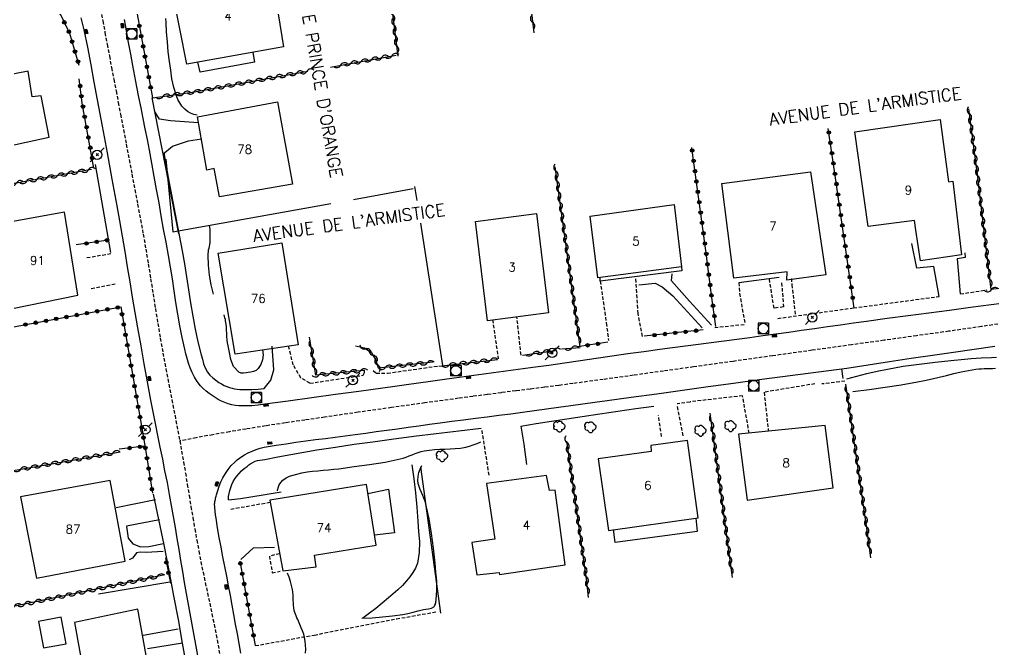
# Model space of a CAD drawing. Header units: millimetres. Extents: x 150997 to 152001, y 151999 to 153001.
# Drawn here: x 151433.1 to 151573.2, y 152227.6 to 152318.2 of the extents above; entities that cross this region are included whole.
import ezdxf
from ezdxf.enums import TextEntityAlignment as Align

# ---------------------------------------------------------------- set-up
doc = ezdxf.new("R2010")
doc.units = ezdxf.units.MM
doc.linetypes.add('DASHED', pattern=[0.75, 0.5, -0.25])
doc.layers.get('0').update_dxf_attribs({"linetype": 'CONTINUOUS'})
for name, color, linetype in [('W0001', 6, 'DASHED'), ('W0008', 7, 'CONTINUOUS'), ('W0014', 7, 'CONTINUOUS'), ('W0017', 7, 'CONTINUOUS'), ('W0101', 7, 'CONTINUOUS'), ('W0104', 1, 'CONTINUOUS'), ('W0112', 1, 'DASHED'), ('W0211', 2, 'CONTINUOUS'), ('W0214', 2, 'CONTINUOUS'), ('W0300', 7, 'CONTINUOUS'), ('W0310', 3, 'CONTINUOUS'), ('W0323', 7, 'CONTINUOUS'), ('W0333', 7, 'CONTINUOUS'), ('W0401', 7, 'CONTINUOUS'), ('W0420', 7, 'CONTINUOUS'), ('W0473', 7, 'CONTINUOUS'), ('W0989', 7, 'CONTINUOUS'), ('W0991', 7, 'CONTINUOUS')]:
    doc.layers.add(name, color=color, linetype=linetype)
doc.styles.get("Standard").update_dxf_attribs({"font": 'romans.shx', "width": 0.85})

# ---------------------------------------------------------------- blocks, each defined once
blk = doc.blocks.new('T473')
for p, q in [((-0.166667, 0.166667), (0.166667, -0.166667)), ((-0.166667, -0.166667), (0.166667, 0.166667)), ((0.500001, 0.500001), (1.000002, 1.000002)), ((-1.000002, -1.000002), (-0.500001, -0.500001))]:
    blk.add_line(p, q)
blk.add_ellipse((0, 0), major_axis=(0.471405, 0.471405), ratio=1, start_param=5.4977871438, end_param=11.780972451)
blk = doc.blocks.new('T420')
for p, q in [((0.75, 0.75), (-0.75, 0.75)), ((-0.75, 0.75), (-0.75, -0.75)), ((0.75, 0.75), (0.75, -0.75)), ((0.75, -0.75), (-0.75, -0.75))]:
    blk.add_line(p, q)
blk.add_ellipse((0, 0), major_axis=(-0.53, 0.53), ratio=1, start_param=3.926991, end_param=10.210176)
blk = doc.blocks.new('T401')
for p, q in [((-0.3, 0.3), (0, 0.3)), ((-0.3, -0.25), (-0.3, 0.3)), ((-0.3, 0.15), (0, 0.15)), ((-0.3, 0), (0, 0)), ((0, 0.3), (0, -0.25)), ((-0.3, -0.15), (0, -0.15)), ((-0.3, -0.25), (-0.3, -0.3)), ((-0.3, -0.3), (0, -0.3)), ((0, -0.3), (0, -0.25))]:
    blk.add_line(p, q)
blk = doc.blocks.new('T300')
for p, q in [((-0.8, 0.51), (-0.86, 0.34)), ((-0.86, 0.34), (-0.86, 0.17)), ((-0.86, 0.17), (-0.74, 0.06)), ((-0.69, 0.63), (-0.8, 0.51)), ((-0.8, -0.06), (-0.74, 0.06)), ((-0.74, 0.06), (-0.69, 0.11)), ((-0.57, 0.69), (-0.69, 0.63)), ((-0.46, 0.69), (-0.57, 0.69)), ((-0.29, 0.63), (-0.46, 0.69)), ((-0.29, 0.63), (-0.17, 0.74)), ((-0.23, 0.57), (-0.29, 0.63)), ((-0.17, 0.74), (-0.06, 0.8)), ((-0.06, 0.8), (0.06, 0.8)), ((0.06, 0.8), (0.23, 0.74)), ((0.23, 0.74), (0.34, 0.63)), ((0.34, 0.63), (0.4, 0.51)), ((0.46, 0.46), (0.34, 0.46)), ((0.4, 0.51), (0.4, 0.46)), ((0.57, 0.4), (0.46, 0.46)), ((0.57, 0.4), (0.69, 0.29)), ((0.69, 0.29), (0.74, 0.17)), ((0.74, 0.06), (0.69, -0.17)), ((0.74, 0.17), (0.74, 0.06)), ((-0.8, -0.17), (-0.8, -0.06)), ((-0.8, -0.23), (-0.8, -0.17)), ((-0.74, -0.34), (-0.8, -0.23)), ((-0.69, -0.4), (-0.74, -0.34)), ((-0.51, -0.46), (-0.69, -0.4)), ((-0.4, -0.46), (-0.51, -0.46)), ((-0.4, -0.46), (-0.34, -0.46)), ((-0.34, -0.46), (-0.34, -0.4)), ((-0.34, -0.51), (-0.34, -0.46)), ((-0.29, -0.63), (-0.34, -0.51)), ((-0.17, -0.74), (-0.29, -0.63)), ((-0.06, -0.8), (-0.17, -0.74)), ((0.06, -0.8), (-0.06, -0.8)), ((0.17, -0.74), (0.06, -0.8)), ((0.23, -0.69), (0.17, -0.74)), ((0.29, -0.46), (0.23, -0.46)), ((0.29, -0.63), (0.23, -0.69)), ((0.46, -0.4), (0.29, -0.46)), ((0.34, -0.51), (0.29, -0.63)), ((0.34, -0.51), (0.34, -0.46)), ((0.57, -0.34), (0.46, -0.4)), ((0.63, -0.29), (0.57, -0.34)), ((0.69, -0.17), (0.63, -0.29))]:
    blk.add_line(p, q)
blk = doc.blocks.new('t310o')
at = {"color": 0, "linetype": 'Continuous'}
for centre, start, end in [((-0.5, 0.38), 216.8699, 323.1304), ((0.5, -0.37), 36.8699, 143.1303)]:
    blk.add_arc(centre, 0.625, start, end, dxfattribs=at)
blk = doc.blocks.new('t323o')
at = {"color": 0, "linetype": 'Continuous'}
for radius in [0.25, 0.15]:
    blk.add_circle((0, 0), radius, dxfattribs=at)

msp = doc.modelspace()

# ---------------------------------------------------------------- linework, layer by layer
at = {"layer": 'W0001'}
for points in [[(151444.62, 152320.37), (151445.08, 152317.95), (151445.4, 152316.27), (151445.71, 152314.6), (151446.03, 152312.92), (151446.35, 152311.24), (151446.67, 152309.57), (151446.99, 152307.89), (151447.31, 152306.22), (151447.62, 152304.54), (151448.45, 152300.23), (151449.27, 152295.92), (151450.09, 152291.61), (151450.89, 152287.3), (151451.27, 152285.17), (151451.63, 152283.03), (151451.97, 152280.9), (151452.31, 152278.76), (151452.65, 152276.62), (151453, 152274.49), (151453.36, 152272.36), (151453.74, 152270.23), (151454.16, 152267.98), (151454.59, 152265.74), (151455.03, 152263.5), (151455.47, 152261.25), (151456.16, 152257.6)], [(151574.55, 152274.5), (151571.43, 152274.04), (151566.76, 152273.36), (151562.1, 152272.71), (151557.43, 152272.06), (151552.76, 152271.41), (151547.08, 152270.62), (151541.4, 152269.83), (151535.72, 152269.03), (151530.05, 152268.24), (151525.71, 152267.64), (151521.38, 152267.03), (151517.04, 152266.43), (151512.7, 152265.85), (151510.65, 152265.57), (151508.59, 152265.31), (151506.53, 152265.05), (151504.47, 152264.79), (151502.41, 152264.53), (151500.35, 152264.26), (151498.3, 152264), (151496.24, 152263.72), (151491.42, 152263.07), (151486.6, 152262.39), (151481.79, 152261.71), (151476.98, 152261.01), (151474.15, 152260.6), (151471.32, 152260.19), (151468.5, 152259.76), (151465.68, 152259.31), (151463.3, 152258.91), (151460.91, 152258.49), (151458.53, 152258.06), (151456.16, 152257.6)], [(151456.16, 152257.6), (151456.7, 152254.56), (151456.97, 152252.96), (151457.24, 152251.36), (151457.5, 152249.75), (151457.77, 152248.15), (151458.04, 152246.55), (151458.31, 152244.95), (151458.6, 152243.35), (151458.9, 152241.75), (151459.19, 152240.24), (151459.5, 152238.74), (151459.82, 152237.24), (151460.14, 152235.74), (151460.47, 152234.25), (151460.78, 152232.75), (151461.09, 152231.24), (151461.39, 152229.74), (151461.66, 152228.27), (151461.93, 152226.8)]]:
    msp.add_lwpolyline(points, dxfattribs=at)
at = {"layer": 'W0008'}
msp.add_lwpolyline([(151552.07, 152268.05), (151555.15, 152268.54), (151558.23, 152269.01), (151561.32, 152269.48), (151564.4, 152269.94), (151567.4, 152270.37), (151570.39, 152270.79), (151573.38, 152271.21)], dxfattribs=at)
at = {"layer": 'W0014'}
for points in [[(151441.94, 152318.41), (151442.09, 152317.83), (151442.22, 152317.24), (151442.35, 152316.66), (151442.88, 152314.16), (151443.36, 152311.65), (151443.81, 152309.13), (151444.27, 152306.61), (151444.99, 152302.81), (151445.7, 152299), (151446.41, 152295.2), (151447.11, 152291.39), (151447.5, 152289.21), (151447.88, 152287.02), (151448.24, 152284.82), (151448.6, 152282.63), (151448.96, 152280.44), (151449.33, 152278.25), (151449.7, 152276.06), (151450.09, 152273.87), (151450.55, 152271.27), (151451.01, 152268.67), (151451.48, 152266.07), (151451.96, 152263.47), (151452.28, 152261.78), (151452.62, 152260.08), (151452.96, 152258.39), (151453.3, 152256.69), (151453.65, 152255), (151453.98, 152253.3), (151454.32, 152251.61), (151454.64, 152249.91), (151454.92, 152248.33), (151455.2, 152246.75), (151455.47, 152245.16), (151455.74, 152243.58), (151456, 152241.99), (151456.27, 152240.41), (151456.54, 152238.82), (151456.81, 152237.24), (151457.8, 152231.74), (151458.8, 152226.25)], [(151468.37, 152262.86), (151467.45, 152262.72), (151466.53, 152262.64), (151465.6, 152262.62), (151464.67, 152262.66), (151464.15, 152262.71), (151463.64, 152262.8), (151463.13, 152262.93), (151462.63, 152263.1), (151462.16, 152263.3), (151461.7, 152263.55), (151461.26, 152263.83), (151460.83, 152264.11), (151460.38, 152264.43), (151459.94, 152264.76), (151459.51, 152265.12), (151459.12, 152265.52), (151458.68, 152266.12), (151458.29, 152266.75), (151457.95, 152267.41), (151457.65, 152268.08), (151457.4, 152268.75), (151457.2, 152269.42), (151457.03, 152270.11), (151456.87, 152270.79), (151456.5, 152272.46), (151456.17, 152274.14), (151455.88, 152275.82), (151455.61, 152277.51), (151455.35, 152279.19), (151455.09, 152280.88), (151454.82, 152282.57), (151454.52, 152284.25), (151454.18, 152286.14), (151453.84, 152288.03), (151453.5, 152289.93), (151453.17, 152291.82), (151452.83, 152293.72), (151452.49, 152295.61), (151452.14, 152297.5), (151451.79, 152299.39), (151451.5, 152300.91), (151451.2, 152302.43), (151450.9, 152303.95), (151450.6, 152305.47), (151450.29, 152306.99), (151449.99, 152308.5), (151449.7, 152310.02), (151449.41, 152311.54), (151449.1, 152313.2), (151448.78, 152314.86), (151448.49, 152316.52), (151448.23, 152318.18)], [(151452.13, 152306.88), (151455.98, 152287.38)], [(151453.87, 152299), (151454.51, 152295.47), (151455.17, 152291.95), (151455.83, 152288.42), (151456.49, 152284.9), (151456.83, 152283.03), (151457.13, 152281.16), (151457.42, 152279.29), (151457.71, 152277.42), (151458.02, 152275.54), (151458.37, 152273.67), (151458.77, 152271.82), (151459.24, 152269.98), (151459.41, 152269.34), (151459.59, 152268.7), (151459.82, 152268.08), (151460.14, 152267.49), (151460.49, 152267.05), (151460.89, 152266.67), (151461.32, 152266.32), (151461.77, 152266.01), (151462.14, 152265.78), (151462.52, 152265.58), (151462.92, 152265.4), (151463.33, 152265.26), (151463.68, 152265.16), (151464.04, 152265.09), (151464.4, 152265.04), (151464.77, 152265.01), (151465.65, 152264.97), (151466.53, 152264.97), (151467.41, 152265.03), (151468.29, 152265.13)], [(151446.23, 152284.69), (151444.03, 152297.31)], [(151575.8, 152277.55), (151572.82, 152277.15), (151569.84, 152276.75), (151566.85, 152276.36), (151563.86, 152275.97), (151560.88, 152275.57), (151557.9, 152275.18), (151554.91, 152274.77), (151553.05, 152274.51), (151551.18, 152274.25), (151549.31, 152273.99), (151547.45, 152273.72), (151545.58, 152273.46), (151543.72, 152273.2), (151541.85, 152272.94), (151539.98, 152272.68), (151538.13, 152272.43), (151536.28, 152272.19), (151534.43, 152271.95), (151532.58, 152271.71), (151530.73, 152271.47), (151528.88, 152271.23), (151527.03, 152270.99), (151525.18, 152270.74), (151522.89, 152270.42), (151520.61, 152270.1), (151518.33, 152269.78), (151516.05, 152269.45), (151513.77, 152269.12), (151511.49, 152268.79), (151509.21, 152268.46), (151506.93, 152268.14), (151505.52, 152267.95), (151504.11, 152267.76), (151502.69, 152267.57), (151501.28, 152267.39), (151499.87, 152267.2), (151498.45, 152267.01), (151497.04, 152266.83), (151495.63, 152266.63), (151493.91, 152266.4), (151492.2, 152266.16), (151490.49, 152265.92), (151488.77, 152265.68), (151487.06, 152265.43), (151485.35, 152265.19), (151483.63, 152264.95), (151481.92, 152264.71), (151478.53, 152264.25), (151475.15, 152263.78), (151471.76, 152263.32), (151468.37, 152262.86)], [(151464.93, 152227.12), (151464.68, 152228.5), (151464.44, 152229.88), (151464.19, 152231.26), (151463.94, 152232.64), (151463.69, 152234.02), (151463.44, 152235.4), (151463.18, 152236.79), (151462.91, 152238.17), (151462.63, 152239.55), (151462.36, 152240.94), (151462.09, 152242.32), (151461.83, 152243.71), (151461.59, 152245.1), (151461.38, 152246.49), (151461.3, 152247), (151461.23, 152247.51), (151461.18, 152248.03), (151461.17, 152248.55), (151461.19, 152248.72), (151461.21, 152248.88), (151461.23, 152249.04), (151461.27, 152249.2), (151461.31, 152249.36), (151461.35, 152249.52), (151461.39, 152249.67), (151461.43, 152249.83), (151461.62, 152250.46), (151461.82, 152251.09), (151462.06, 152251.7), (151462.35, 152252.3), (151462.72, 152252.91), (151463.13, 152253.49), (151463.57, 152254.05), (151464.06, 152254.57), (151464.39, 152254.87), (151464.73, 152255.14), (151465.09, 152255.38), (151465.47, 152255.61), (151466.01, 152255.89), (151466.56, 152256.14), (151467.13, 152256.36), (151467.71, 152256.55), (151468.28, 152256.69), (151468.86, 152256.8), (151469.44, 152256.89), (151470.03, 152256.98), (151471.44, 152257.2), (151472.85, 152257.41), (151474.27, 152257.6), (151475.69, 152257.79), (151477.1, 152257.97), (151478.52, 152258.15), (151479.94, 152258.34), (151481.36, 152258.52), (151482.89, 152258.73), (151484.42, 152258.94), (151485.94, 152259.15), (151487.47, 152259.36), (151489, 152259.57), (151490.53, 152259.78), (151492.06, 152259.99), (151493.59, 152260.19), (151495.29, 152260.42), (151496.98, 152260.64), (151498.68, 152260.86), (151500.37, 152261.07), (151502.06, 152261.29), (151503.76, 152261.51), (151505.45, 152261.73), (151507.15, 152261.96), (151508.89, 152262.19), (151510.63, 152262.43), (151512.38, 152262.67), (151514.12, 152262.91), (151515.86, 152263.15), (151517.61, 152263.4), (151519.35, 152263.64), (151521.09, 152263.88), (151524.77, 152264.39), (151528.44, 152264.89), (151532.12, 152265.4), (151535.79, 152265.9), (151539.86, 152266.45), (151543.93, 152266.99), (151548, 152267.52), (151552.07, 152268.05)], [(151551.55, 152266.57), (151551.37, 152267.96)], [(151505.22, 152259.73), (151507.41, 152260.09), (151509.61, 152260.44), (151511.8, 152260.78), (151514, 152261.11), (151516.58, 152261.5), (151519.17, 152261.88), (151521.75, 152262.24), (151524.34, 152262.61)], [(151463.14, 152249.15), (151463.18, 152249.6), (151463.25, 152250.05), (151463.35, 152250.48), (151463.48, 152250.91), (151463.65, 152251.34), (151463.85, 152251.75), (151464.09, 152252.14), (151464.35, 152252.52), (151464.68, 152252.91), (151465.05, 152253.28), (151465.44, 152253.62), (151465.84, 152253.94), (151466.11, 152254.15), (151466.39, 152254.34), (151466.68, 152254.52), (151466.99, 152254.67), (151467.33, 152254.78), (151467.68, 152254.84), (151468.03, 152254.89), (151468.37, 152254.95), (151470.24, 152255.31), (151472.11, 152255.65), (151473.99, 152255.99), (151475.86, 152256.3), (151478.54, 152256.72), (151481.23, 152257.11), (151483.92, 152257.49), (151486.6, 152257.85), (151489.82, 152258.27), (151493.04, 152258.68), (151496.27, 152259.06), (151499.49, 152259.43)], [(151457.16, 152225.1), (151456.56, 152228.52), (151455.95, 152231.93), (151455.31, 152235.33), (151454.61, 152238.99), (151453.89, 152242.65), (151453.15, 152246.31), (151452.4, 152249.96)]]:
    msp.add_lwpolyline(points, dxfattribs=at)
at = {"layer": 'W0017'}
for points in [[(151458.87, 152303.32), (151454.82, 152303.58), (151453.22, 152303.85), (151452.61, 152304.85)], [(151453.72, 152298.82), (151455.09, 152299.97), (151457.42, 152300.7), (151459.27, 152300.99)], [(151565.36, 152278.35), (151564.6, 152282.68), (151562.14, 152282.43), (151561.43, 152285.97)], [(151569.07, 152284.64), (151569.1, 152283.97), (151567.93, 152283.75), (151568.4, 152278.72)], [(151532.61, 152274.25), (151529.46, 152277.7), (151526.85, 152280.61), (151526.95, 152281.63)], [(151522.16, 152280.04), (151524.52, 152280.26), (151525.54, 152279.74), (151527.07, 152278.47), (151531.28, 152273.87)], [(151468.29, 152265.13), (151469.25, 152266.33), (151469.66, 152267.8), (151469.44, 152271.21)], [(151505.22, 152259.73), (151505.64, 152257.11), (151506, 152254.2)], [(151463.14, 152249.15), (151464.91, 152249.32), (151468.16, 152249.83), (151470.75, 152250.3)], [(151452.65, 152249.12), (151447, 152247.99)], [(151453.22, 152246.25), (151448.5, 152245.34)], [(151448.5, 152245.31), (151448.74, 152243.63), (151449.43, 152242.83), (151450.5, 152242.37), (151451.71, 152242.43), (151453.84, 152242.88)], [(151453.79, 152241.69), (151451.32, 152241.57), (151450.48, 152241.61), (151449.95, 152241.53), (151449.7, 152241.2), (151449.37, 152240.75), (151448.9, 152240.49)], [(151464.93, 152240.57), (151466.76, 152242.22), (151469.76, 152242.34)], [(151454.71, 152237.32), (151444.49, 152235.57)], [(151455.94, 152230.53), (151450.87, 152229.66)], [(151456.55, 152228.52), (151451.53, 152227.74)]]:
    msp.add_lwpolyline(points, dxfattribs=at)
at = {"layer": 'W0101'}
for points in [[(151469.25, 152325.53), (151471.07, 152314.22), (151457.15, 152311.72), (151455.16, 152321.96), (151463.43, 152323.46), (151463.32, 152324.55)], [(151437.36, 152301.23), (151436.22, 152307.2), (151434.91, 152307.06), (151434.36, 152310.72), (151419.52, 152307.87), (151420.29, 152303.66), (151428.08, 152304.92), (151429.19, 152299.46)], [(151568.55, 152284.33), (151562.65, 152283.48), (151561.98, 152287.89), (151561.8, 152289.28), (151555.17, 152288.41), (151553.22, 152302.03), (151565.51, 152303.79), (151566.7, 152294.81), (151567.31, 152294.92)], [(151549.05, 152281.45), (151543.47, 152280.71), (151543.48, 152281.89), (151535.85, 152280.98), (151534.12, 152294.61), (151546.87, 152296.25)], [(151528.32, 152282.6), (151516.28, 152281.03), (151515.19, 152289.9), (151527.24, 152291.58)], [(151441.52, 152278.54), (151439.56, 152290.46), (151429.75, 152288.7), (151431.87, 152276.6)], [(151509.17, 152275.99), (151500.4, 152274.87), (151498.7, 152289.11), (151507.46, 152290.3)], [(151464.11, 152270.08), (151461.69, 152284.59), (151470.82, 152286.07), (151473.16, 152271.42)], [(151548.97, 152259.81), (151536.49, 152258.55), (151537.77, 152249.09), (151550.11, 152250.88)], [(151530.68, 152246.56), (151529.15, 152257.68), (151523.91, 152256.92), (151523.95, 152256.06), (151516.34, 152255.03), (151517.79, 152244.74)], [(151508.88, 152252.65), (151500.27, 152251.48), (151501.48, 152243.5), (151501.43, 152243.5), (151498.14, 152242.98), (151498.89, 152238.34), (151502.08, 152238.71), (151502.12, 152238.42), (151511.6, 152239.8), (151510.12, 152250.54), (151509.32, 152250.47)], [(151448.29, 152240.31), (151446.17, 152251.93), (151433.27, 152249.55), (151435.53, 152237.88)], [(151483, 152251.33), (151469.1, 152249.09), (151470.98, 152238.93), (151475.79, 152239.5), (151475.52, 152241.18), (151484.38, 152242.61)], [(151452.53, 152220.09), (151450.14, 152233.42), (151441.01, 152231.49), (151443.39, 152218.51)]]:
    msp.add_lwpolyline(points, close=True, dxfattribs=at)
msp.add_lwpolyline([(151460.06, 152296.51), (151458.71, 152304.19), (151470.2, 152306.34), (151472.35, 152294.5), (151461.89, 152292.67), (151461.1, 152296.77)], dxfattribs=at)
at = {"layer": 'W0104'}
for points in [[(151466.64, 152313.42), (151466.92, 152312.04), (151459.08, 152310.59), (151458.74, 152312.01)], [(151461.1, 152296.77), (151460.06, 152296.51)], [(151542.36, 152281.1), (151536.56, 152280.34)], [(151483.2, 152250.06), (151486.18, 152250.68), (151487.02, 152244.38), (151484.15, 152244.08)], [(151530.35, 152246.52), (151530.55, 152244.59), (151518.76, 152242.98), (151518.52, 152244.85)]]:
    msp.add_lwpolyline(points, dxfattribs=at)
msp.add_lwpolyline([(151439.12, 152232.25), (151435.86, 152231.66), (151436.55, 152227.85), (151439.8, 152228.44)], close=True, dxfattribs=at)
at = {"layer": 'W0112'}
for points in [[(151442.8, 152283.94), (151446.35, 152284.54)], [(151516.62, 152280.58), (151517.49, 152274.55), (151517.81, 152272.03)], [(151522.7, 152272.62), (151522.06, 152275.89), (151521.73, 152281.12)], [(151542.7, 152280.31), (151542.97, 152276.86), (151541.61, 152276.68), (151540.94, 152280.91)], [(151544.1, 152280.95), (151544.17, 152280.04), (151544.68, 152275.65)], [(151446.87, 152280.11), (151443.22, 152279.42)], [(151536.56, 152280.34), (151536.64, 152278.78), (151537.45, 152274.36)], [(151568.4, 152278.72), (151572.27, 152279.31)], [(151542.14, 152275.2), (151553.04, 152276.72), (151565.36, 152278.35)], [(151501.13, 152275.02), (151501.95, 152269.41)], [(151505.23, 152269.94), (151504.64, 152275.41)], [(151533.09, 152273.9), (151537.45, 152274.36)], [(151474.87, 152265.89), (151473.55, 152266.65), (151472.48, 152268.54), (151471.79, 152271.22)], [(151474.87, 152265.89), (151482.51, 152267.03), (151482.71, 152267.41), (151482.72, 152267.76)], [(151483.98, 152267.74), (151484.41, 152267.33), (151486.02, 152267.33), (151493.26, 152268.37)], [(151547.49, 152265.81), (151540.18, 152264.59)], [(151551.8, 152266.18), (151548.48, 152265.78)], [(151537.08, 152264.09), (151529.54, 152263.21), (151529.54, 152263.18), (151527.67, 152262.93)], [(151538.04, 152258.71), (151537.08, 152264.09)], [(151540.18, 152264.59), (151540.79, 152258.98)], [(151528.53, 152258.35), (151527.7, 152262.8)], [(151525.43, 152258.24), (151524.99, 152261.26)], [(151500.64, 152252.68), (151499.63, 152259.09)], [(151469.16, 152248.75), (151463.39, 152247.73)], [(151470.52, 152241.37), (151469.04, 152241.05), (151469.45, 152238.65), (151470.6, 152238.87)], [(151467.02, 152228.18), (151475.52, 152229.71), (151487.33, 152232.03), (151493.14, 152233.06)]]:
    msp.add_lwpolyline(points, dxfattribs=at)
at = {"layer": 'W0211'}
for points in [[(151458.66, 152304.39), (151458.17, 152304.51), (151457.7, 152304.69), (151457.27, 152304.94), (151456.87, 152305.25), (151456.47, 152305.68), (151456.15, 152306.16), (151455.9, 152306.68), (151455.67, 152307.21), (151455.29, 152308.41), (151455.03, 152309.65), (151454.85, 152310.9), (151454.68, 152312.14), (151454.51, 152313.53), (151454.37, 152314.93), (151454.27, 152316.33), (151454.2, 152317.73), (151454.16, 152318.32)], [(151461.02, 152278.67), (151460.65, 152280.04), (151460.41, 152281.44), (151460.28, 152282.84), (151460.23, 152284.25), (151460.24, 152284.52), (151460.27, 152284.78), (151460.31, 152285.04), (151460.37, 152285.3), (151460.42, 152285.56), (151460.47, 152285.81), (151460.51, 152286.07), (151460.53, 152286.34), (151460.55, 152286.9), (151460.54, 152287.45), (151460.51, 152288.01), (151460.45, 152288.57)], [(151468.03, 152270.68), (151468.14, 152269.98), (151468.07, 152269.26), (151467.83, 152268.59), (151467.43, 152267.99), (151467.12, 152267.73), (151466.75, 152267.58), (151466.37, 152267.5), (151466.01, 152267.44), (151465.69, 152267.37), (151465.34, 152267.32), (151464.98, 152267.34), (151464.64, 152267.48), (151463.89, 152268.28), (151463.48, 152269.3), (151463.29, 152270.32), (151463.11, 152271.25), (151463.02, 152271.7), (151462.96, 152272.15), (151462.93, 152272.6), (151462.9, 152273.05), (151462.89, 152273.5), (151462.86, 152273.95), (151462.82, 152274.39), (151462.75, 152274.84), (151462.71, 152275.06), (151462.65, 152275.28), (151462.59, 152275.5), (151462.52, 152275.72)], [(151552.95, 152264.7), (151555.27, 152264.98), (151557.59, 152265.31), (151559.91, 152265.67), (151562.22, 152266.07), (151563.27, 152266.27), (151564.33, 152266.51), (151565.38, 152266.76), (151566.42, 152267.02), (151567.47, 152267.28), (151568.53, 152267.51), (151569.59, 152267.72), (151570.65, 152267.89), (151571.05, 152267.94), (151571.45, 152267.97), (151571.85, 152267.99), (151572.25, 152268), (151572.65, 152268.02), (151573.05, 152268.03), (151573.45, 152268.06)], [(151470.19, 152250.44), (151470.29, 152250.87), (151470.47, 152251.27), (151470.71, 152251.64), (151471, 152251.96), (151471.45, 152252.29), (151471.95, 152252.52), (151472.46, 152252.69), (151472.98, 152252.83), (151473.72, 152253.02), (151474.48, 152253.15), (151475.24, 152253.25), (151476.01, 152253.32), (151476.77, 152253.38), (151477.53, 152253.45), (151478.29, 152253.52), (151479.04, 152253.61), (151481.25, 152253.91), (151483.46, 152254.2), (151485.67, 152254.55), (151487.85, 152255.01), (151488.29, 152255.13), (151488.73, 152255.27), (151489.16, 152255.44), (151489.58, 152255.6), (151490.01, 152255.77), (151490.44, 152255.92), (151490.87, 152256.06), (151491.32, 152256.17), (151492.06, 152256.29), (151492.8, 152256.37), (151493.55, 152256.41), (151494.29, 152256.43), (151495.04, 152256.45), (151495.78, 152256.49), (151496.53, 152256.57), (151497.27, 152256.7), (151497.83, 152256.84), (151498.37, 152257.02), (151498.91, 152257.23), (151499.43, 152257.48)], [(151482.35, 152232.13), (151483.82, 152232.19), (151485.29, 152232.31), (151486.76, 152232.47), (151488.21, 152232.68), (151488.97, 152232.82), (151489.71, 152232.99), (151490.45, 152233.18), (151491.19, 152233.36), (151491.55, 152233.42), (151491.94, 152233.45), (151492.34, 152233.55), (151492.68, 152233.76), (151492.78, 152233.87), (151492.85, 152233.99), (151492.91, 152234.12), (151492.95, 152234.26), (151492.98, 152234.39), (151493, 152234.53), (151493.02, 152234.66), (151493.03, 152234.8), (151493.14, 152236.11), (151493.1, 152237.43), (151492.99, 152238.74), (151492.86, 152240.03), (151492.64, 152242.17), (151492.37, 152244.3), (151492.02, 152246.42), (151491.56, 152248.52), (151491.44, 152248.95), (151491.27, 152249.37), (151491.09, 152249.78), (151490.9, 152250.18), (151490.72, 152250.6), (151490.56, 152251.03), (151490.45, 152251.47), (151490.4, 152251.93), (151490.43, 152252.49), (151490.53, 152253.04), (151490.71, 152253.56), (151490.97, 152254.06)], [(151474.22, 152227.09), (151474.26, 152227.66), (151474.25, 152228.24), (151474.2, 152228.81), (151474.11, 152229.37), (151473.98, 152229.85), (151473.81, 152230.3), (151473.61, 152230.75), (151473.43, 152231.2), (151473.33, 152231.45), (151473.22, 152231.7), (151473.11, 152231.95), (151473, 152232.2), (151472.89, 152232.45), (151472.79, 152232.7), (151472.7, 152232.96), (151472.63, 152233.23), (151472.56, 152233.6), (151472.51, 152233.98), (151472.49, 152234.35), (151472.47, 152234.73), (151472.46, 152235.1), (151472.44, 152235.48), (151472.41, 152235.86), (151472.35, 152236.23), (151472.22, 152236.83), (151472.07, 152237.42), (151471.88, 152238.01), (151471.67, 152238.59)]]:
    msp.add_lwpolyline(points, dxfattribs=at)
at = {"layer": 'W0214'}
for points in [[(151552.06, 152266.5), (151553.51, 152266.92), (151554.98, 152267.3), (151556.45, 152267.64), (151557.93, 152267.93), (151560.2, 152268.32), (151562.48, 152268.64), (151564.76, 152268.92), (151567.05, 152269.16), (151568.5, 152269.3), (151569.95, 152269.42), (151571.41, 152269.52), (151572.86, 152269.61), (151573.6, 152269.64)], [(151489.52, 152254.15), (151489.82, 152252.14), (151490.07, 152250.12), (151490.26, 152248.1), (151490.39, 152246.07), (151490.5, 152244.59), (151490.61, 152243.08), (151490.6, 152241.55), (151490.33, 152240.04), (151490.06, 152239.33), (151489.67, 152238.67), (151489.23, 152238.06), (151488.77, 152237.48), (151488.17, 152236.81), (151487.52, 152236.2), (151486.85, 152235.61), (151486.17, 152235.03), (151485.27, 152234.28), (151484.35, 152233.54), (151483.42, 152232.83), (151482.47, 152232.14)]]:
    msp.add_lwpolyline(points, dxfattribs=at)
at = {"layer": 'W0300'}
for points in [[(151454.14, 152298.11), (151455.15, 152287.64), (151477.87, 152291.72)], [(151481.13, 152292.31), (151489.71, 152293.85)], [(151489.92, 152294.16), (151490.24, 152292.14)], [(151490.75, 152288.87), (151493.96, 152268.43)], [(151493.71, 152232.86), (151490.82, 152253.86)]]:
    msp.add_lwpolyline(points, dxfattribs=at)
at = {"layer": 'W0310'}
for points in [[(151503.78, 152339.79), (151504.98, 152330.68), (151506.62, 152319.95), (151507.06, 152316.26)], [(151485.96, 152325.16), (151487.51, 152312.89)], [(151477.81, 152311.32), (151487.25, 152313.04)], [(151452.26, 152306.9), (151458.29, 152307.75), (151474.56, 152310.72)], [(151577.32, 152279.92), (151572.83, 152279.34), (151571.06, 152294.23), (151571.05, 152294.42), (151569.63, 152305.34)], [(151443.44, 152296.62), (151414.96, 152291.45)], [(151513.73, 152271.11), (151510.16, 152297)], [(151482.56, 152267.72), (151475.7, 152267.06), (151474.83, 152272.5)], [(151492.54, 152268.9), (151484.73, 152268.07), (151484.37, 152269.32), (151483.82, 152270.15), (151482.73, 152270.93), (151481.43, 152271.22)], [(151505.45, 152269.91), (151510.12, 152270.61)], [(151511.03, 152270.82), (151513.73, 152271.03)], [(151493.4, 152268.32), (151501.83, 152269.32)], [(151555.51, 152240.79), (151555.02, 152244.74), (151551.94, 152265.77)], [(151535.63, 152237.99), (151532.45, 152261.57)], [(151514.94, 152235.08), (151514.7, 152237.43), (151511.81, 152257.57)], [(151425.88, 152252.24), (151447.57, 152256.03)], [(151453.99, 152238.35), (151429.43, 152233.24)]]:
    msp.add_lwpolyline(points, dxfattribs=at)
at = {"layer": 'W0323'}
for points in [[(151458.78, 152333.21), (151455.06, 152331.64), (151452.59, 152329.29), (151450.68, 152326.38), (151449.95, 152323.65), (151449.84, 152319.96), (151452.25, 152306.92)], [(151441.68, 152311.55), (151440.33, 152316.14), (151439.03, 152318.85), (151437.53, 152320.85), (151435.39, 152322.2), (151433.23, 152323.14), (151429.83, 152323.29)], [(151443.82, 152296.78), (151442.14, 152306.14), (151441.7, 152309.65)], [(151553.15, 152276.69), (151550.36, 152296.08), (151549.41, 152302.5)], [(151533.25, 152274.06), (151532.61, 152278.55), (151531.8, 152284.96), (151529.98, 152298.29), (151529.79, 152299.75)], [(151445.92, 152286.46), (151441.24, 152285.76)], [(151422.17, 152272.12), (151447.66, 152276.86), (151451.14, 152256.96), (151452.25, 152250.08)], [(151531.42, 152273.55), (151522.93, 152272.64)], [(151517.7, 152271.77), (151513.33, 152271.11)], [(151451.14, 152256.85), (151447.45, 152256.4)], [(151454.09, 152240.8), (151454.83, 152237.18)], [(151464.81, 152240.34), (151467.02, 152228.18)]]:
    msp.add_lwpolyline(points, dxfattribs=at)
at = {"layer": 'W0333'}
msp.add_lwpolyline([(151528.32, 152282.6), (151528.35, 152282.04), (151516.62, 152280.58), (151516.6, 152281.07)], dxfattribs=at)

# ---------------------------------------------------------------- block references
at = {"layer": 'W0300'}
for p in [(151510.77, 152259.64), (151515.24, 152259.56), (151531.06, 152259.05), (151535.38, 152259.72), (151493.9, 152255.4)]:
    msp.add_blockref('T300', p, dxfattribs=at)
at = {"layer": 'W0310'}
for p, rotation in [((151486.76, 152318.84), 277.1832296924948), ((151486.94, 152317.35), 277.1832296924948), ((151506.88, 152317.75), 276.796734955466), ((151487.13, 152315.87), 277.1832296924948), ((151487.32, 152314.38), 277.1832296924948), ((151483.72, 152312.4), 10.35934073797586), ((151485.19, 152312.67), 10.35934073797586), ((151486.67, 152312.94), 10.35934073797586), ((151479.29, 152311.59), 10.35934073797586), ((151480.76, 152311.86), 10.35934073797586), ((151482.24, 152312.13), 10.35934073797586), ((151468.53, 152309.62), 10.35934073806127), ((151470, 152309.89), 10.35934073806127), ((151471.48, 152310.16), 10.35934073806127), ((151472.95, 152310.43), 10.35934073806127), ((151474.43, 152310.7), 10.35934073806127), ((151459.67, 152308), 10.35934073806127), ((151461.15, 152308.27), 10.35934073806127), ((151462.62, 152308.54), 10.35934073806127), ((151464.1, 152308.81), 10.35934073806127), ((151465.57, 152309.08), 10.35934073806127), ((151467.05, 152309.35), 10.35934073806127), ((151453.74, 152307.11), 8.031770253505577), ((151455.23, 152307.32), 8.031770253505577), ((151456.71, 152307.53), 8.031770253505577), ((151458.2, 152307.74), 8.031770253505577), ((151569.72, 152304.62), 97.43381285202304), ((151569.91, 152303.13), 97.43381285202304), ((151570.11, 152301.65), 97.43381285202304), ((151570.3, 152300.16), 97.43381285202304), ((151570.5, 152298.67), 97.43381285202304), ((151510.25, 152296.37), 97.84684818484298), ((151570.69, 152297.18), 97.43381285202304), ((151437.1, 152295.47), 190.3036070706784), ((151438.58, 152295.74), 190.3036070706784), ((151440.05, 152296.01), 190.3036070706784), ((151441.53, 152296.28), 190.3036070706784), ((151443, 152296.54), 190.3036070706784), ((151510.45, 152294.89), 97.84684818484298), ((151570.89, 152295.7), 97.43381285202304), ((151432.67, 152294.67), 190.3036070706784), ((151434.15, 152294.93), 190.3036070706784), ((151435.62, 152295.2), 190.3036070706784), ((151510.66, 152293.4), 97.84684818484298), ((151571.06, 152294.21), 96.78328287792769), ((151571.24, 152292.72), 96.78328287792769), ((151510.86, 152291.92), 97.84684818484298), ((151571.42, 152291.23), 96.78328287792769), ((151511.07, 152290.43), 97.84684818484298), ((151571.6, 152289.74), 96.78328287792769), ((151511.27, 152288.94), 97.84684818484298), ((151571.77, 152288.25), 96.78328287792769), ((151511.48, 152287.46), 97.84684818484298), ((151571.95, 152286.76), 96.78328287792769), ((151511.68, 152285.97), 97.84684818484298), ((151572.13, 152285.27), 96.78328287792769), ((151511.89, 152284.49), 97.84684818484298), ((151572.3, 152283.78), 96.78328287792769), ((151512.09, 152283), 97.84684818484298), ((151572.48, 152282.29), 96.78328287792769), ((151512.3, 152281.51), 97.84684818484298), ((151572.66, 152280.8), 96.78328287792769), ((151512.5, 152280.03), 97.84684818484298), ((151512.71, 152278.54), 97.84684818484298), ((151572.86, 152279.34), 187.4106767003768), ((151512.91, 152277.06), 97.84684818484298), ((151513.12, 152275.57), 97.84684818484298), ((151513.32, 152274.08), 97.84684818484298), ((151513.53, 152272.6), 97.84684818484298), ((151475.07, 152271.02), 99.06770353164103), ((151475.31, 152269.54), 99.06770353164103), ((151482.87, 152270.84), 144.3030847389268), ((151484, 152269.88), 123.4516014523622), ((151508.42, 152270.36), 8.555346036907748), ((151509.9, 152270.58), 8.555346036907748), ((151512.52, 152270.94), 4.479654410394277), ((151484.6, 152268.52), 105.9332582504884), ((151491.72, 152268.82), 186.0994512101659), ((151497.87, 152268.85), 6.735483093722086), ((151499.36, 152269.03), 6.735483093722086), ((151500.85, 152269.2), 6.735483093722086), ((151506.93, 152270.13), 8.555346036907748), ((151475.54, 152268.06), 99.06770353164103), ((151480.67, 152267.54), 185.5499805878428), ((151482.16, 152267.68), 185.5499805878428), ((151485.75, 152268.18), 186.0994512101659), ((151487.24, 152268.34), 186.0994512101659), ((151488.73, 152268.5), 186.0994512101659), ((151490.22, 152268.66), 186.0994512101659), ((151494.89, 152268.5), 6.735483093722086), ((151496.38, 152268.68), 6.735483093722086), ((151476.19, 152267.1), 185.5499805878428), ((151477.68, 152267.25), 185.5499805878428), ((151479.17, 152267.39), 185.5499805878428), ((151552.12, 152264.55), 98.32805858574878), ((151552.34, 152263.06), 98.32805858574878), ((151552.55, 152261.58), 98.32805858574878), ((151532.63, 152260.29), 97.66078509725718), ((151552.77, 152260.1), 98.32805858574878), ((151532.83, 152258.8), 97.66078509725718), ((151552.99, 152258.61), 98.32805858574878), ((151511.84, 152257.36), 98.16235743397036), ((151533.03, 152257.32), 97.66078509725718), ((151553.21, 152257.13), 98.32805858574878), ((151512.05, 152255.88), 98.16235743397036), ((151533.23, 152255.83), 97.66078509725718), ((151553.42, 152255.64), 98.32805858574878), ((151440.66, 152254.82), 9.914285694774264), ((151442.14, 152255.08), 9.914285694774264), ((151443.61, 152255.34), 9.914285694774264), ((151445.09, 152255.6), 9.914285694774264), ((151446.57, 152255.86), 9.914285694774264), ((151512.27, 152254.39), 98.16235743397036), ((151533.43, 152254.34), 97.66078509725718), ((151553.64, 152254.16), 98.32805858574878), ((151433.27, 152253.53), 9.914285694774264), ((151434.75, 152253.79), 9.914285694774264), ((151436.23, 152254.05), 9.914285694774264), ((151437.7, 152254.31), 9.914285694774264), ((151439.18, 152254.56), 9.914285694774264), ((151512.48, 152252.91), 98.16235743397036), ((151533.63, 152252.86), 97.66078509725718), ((151512.69, 152251.42), 98.16235743397036), ((151533.83, 152251.37), 97.66078509725718), ((151553.86, 152252.67), 98.32805858574878), ((151512.91, 152249.94), 98.16235743397036), ((151554.08, 152251.19), 98.32805858574878), ((151534.03, 152249.88), 97.66078509725718), ((151554.29, 152249.71), 98.32805858574878), ((151513.12, 152248.45), 98.16235743397036), ((151534.23, 152248.4), 97.66078509725718), ((151554.51, 152248.22), 98.32805858574878), ((151513.33, 152246.97), 98.16235743397036), ((151534.43, 152246.91), 97.66078509725718), ((151554.73, 152246.74), 98.32805858574878), ((151513.55, 152245.48), 98.16235743397036), ((151534.63, 152245.42), 97.66078509725718), ((151554.94, 152245.25), 98.32805858574878), ((151513.76, 152244), 98.16235743397036), ((151534.83, 152243.94), 97.66078509725718), ((151555.14, 152243.77), 97.10340318048077), ((151513.97, 152242.51), 98.16235743397036), ((151535.03, 152242.45), 97.66078509725718), ((151555.33, 152242.28), 97.10340318048077), ((151514.18, 152241.03), 98.16235743397036), ((151535.23, 152240.96), 97.66078509725718), ((151514.4, 152239.54), 98.16235743397036), ((151535.43, 152239.48), 97.66078509725718), ((151452.93, 152238.13), 191.7406199659947), ((151514.61, 152238.06), 98.16235743397036), ((151445.59, 152236.6), 191.7406199659947), ((151447.06, 152236.91), 191.7406199659947), ((151448.53, 152237.21), 191.7406199659947), ((151449.99, 152237.52), 191.7406199659947), ((151451.46, 152237.82), 191.7406199659947), ((151514.79, 152236.57), 95.80769485400064), ((151439.71, 152235.38), 191.7406199659947), ((151441.18, 152235.68), 191.7406199659947), ((151442.65, 152235.99), 191.7406199659947), ((151444.12, 152236.29), 191.7406199659947), ((151432.37, 152233.85), 191.7406199659947), ((151433.84, 152234.16), 191.7406199659947), ((151435.31, 152234.46), 191.7406199659947), ((151436.78, 152234.77), 191.7406199659947), ((151438.25, 152235.07), 191.7406199659947)]:
    msp.add_blockref('t310o', p, dxfattribs=dict(at, rotation=rotation))
at = {"layer": 'W0323'}
for p, rotation in [((151439.56, 152317.75), 115.7379482518062), ((151450.34, 152317.25), 280.4988734884352), ((151440.21, 152316.4), 115.7379482518062), ((151450.61, 152315.77), 280.4988734884352), ((151440.67, 152314.98), 106.4192847070598), ((151450.89, 152314.3), 280.4988734884352), ((151441.1, 152313.54), 106.4192847070598), ((151451.16, 152312.82), 280.4988734884352), ((151441.52, 152312.1), 106.4192847070598), ((151451.43, 152311.35), 280.4988734884352), ((151451.71, 152309.87), 280.4988734884352), ((151441.83, 152308.61), 97.14313327278833), ((151451.98, 152308.4), 280.4988734884352), ((151442.01, 152307.13), 97.14313327278833), ((151442.23, 152305.64), 100.199230261733), ((151442.49, 152304.16), 100.199230261733), ((151442.76, 152302.69), 100.199230261733), ((151443.02, 152301.21), 100.199230261733), ((151549.5, 152301.93), 98.36884164222226), ((151443.29, 152299.74), 100.199230261733), ((151549.72, 152300.44), 98.36884164222226), ((151529.84, 152299.33), 97.74081404102874), ((151549.94, 152298.96), 98.36884164222226), ((151443.55, 152298.26), 100.199230261733), ((151530.05, 152297.85), 97.77245243519843), ((151550.15, 152297.48), 98.36884164222226), ((151530.25, 152296.36), 97.77245243519843), ((151550.37, 152295.99), 98.18140631253875), ((151530.45, 152294.87), 97.77245243519843), ((151550.59, 152294.51), 98.18140631253875), ((151530.65, 152293.39), 97.77245243519843), ((151550.8, 152293.02), 98.18140631253875), ((151530.86, 152291.9), 97.77245243519843), ((151551.01, 152291.54), 98.18140631253875), ((151531.06, 152290.41), 97.77245243519843), ((151551.23, 152290.05), 98.18140631253875), ((151531.26, 152288.93), 97.77245243519843), ((151551.44, 152288.57), 98.18140631253875), ((151531.47, 152287.44), 97.77245243519843), ((151551.65, 152287.08), 98.18140631253875), ((151442.73, 152285.98), 188.5739014423285), ((151444.21, 152286.2), 188.5739014423285), ((151445.69, 152286.43), 188.5739014423285), ((151531.67, 152285.96), 97.77245243519843), ((151531.87, 152284.47), 97.15032172650385), ((151551.87, 152285.6), 98.18140631253875), ((151532.05, 152282.98), 97.15032172650385), ((151552.08, 152284.11), 98.18140631253875), ((151532.24, 152281.49), 97.15032172650385), ((151552.29, 152282.63), 98.18140631253875), ((151552.51, 152281.14), 98.18140631253875), ((151532.43, 152280), 97.15032172650385), ((151552.72, 152279.66), 98.18140631253875), ((151532.61, 152278.52), 98.19086137617658), ((151552.93, 152278.17), 98.18140631253875), ((151442.81, 152275.96), 10.52203763483272), ((151444.29, 152276.23), 10.52203763483272), ((151445.76, 152276.51), 10.52203763483272), ((151447.24, 152276.78), 10.52203763483272), ((151532.83, 152277.03), 98.19086137617658), ((151435.44, 152274.59), 10.52203763483272), ((151436.92, 152274.86), 10.52203763483272), ((151438.39, 152275.14), 10.52203763483272), ((151439.87, 152275.41), 10.52203763483272), ((151441.34, 152275.69), 10.52203763483272), ((151447.84, 152275.8), 279.9179329933399), ((151533.04, 152275.55), 98.19086137617658), ((151433.97, 152274.32), 10.52203763483272), ((151448.1, 152274.33), 279.9179329933399), ((151527.41, 152273.12), 186.0828293585271), ((151528.9, 152273.28), 186.0828293585271), ((151530.39, 152273.44), 186.0828293585271), ((151448.36, 152272.85), 279.9179329933399), ((151524.43, 152272.8), 186.0828293585271), ((151525.92, 152272.96), 186.0828293585271), ((151448.62, 152271.37), 279.9179329933399), ((151514.81, 152271.34), 188.571069691238), ((151516.29, 152271.56), 188.571069691238), ((151448.88, 152269.89), 279.9179329933399), ((151449.14, 152268.42), 279.9179329933399), ((151449.39, 152266.94), 279.9179329933399), ((151449.65, 152265.46), 279.9179329933399), ((151449.91, 152263.98), 279.9179329933399), ((151450.17, 152262.5), 279.9179329933399), ((151450.43, 152261.03), 279.9179329933399), ((151450.69, 152259.55), 279.9179329933399), ((151450.94, 152258.07), 279.9179329933399), ((151448.94, 152256.58), 186.9223559345017), ((151450.43, 152256.76), 186.9223559345017), ((151451.2, 152256.59), 279.1327836077568), ((151451.44, 152255.11), 279.1327836077568), ((151451.67, 152253.63), 279.1327836077568), ((151451.91, 152252.15), 279.1327836077568), ((151452.15, 152250.67), 279.1327836077568), ((151454.23, 152240.12), 281.5622012646446), ((151464.87, 152239.99), 280.2969674542119), ((151454.53, 152238.65), 281.5622012646446), ((151465.14, 152238.51), 280.2969674542119), ((151465.41, 152237.04), 280.2969674542119), ((151465.68, 152235.56), 280.2969674542119), ((151465.94, 152234.08), 280.2969674542119), ((151466.21, 152232.61), 280.2969674542119), ((151466.48, 152231.13), 280.2969674542119), ((151466.75, 152229.66), 280.2969674542119)]:
    msp.add_blockref('t323o', p, dxfattribs=dict(at, rotation=rotation))
at = {"layer": 'W0401'}
for p, rotation in [((151448.05, 152317.31), 8.936718775158734), ((151442.56, 152316.38), 192.7064144700718), ((151541.67, 152272.84), 97.84682116358877), ((151451.64, 152266.53), 190.2615345962874), ((151497.68, 152266.86), 97.62221722292205), ((151468.56, 152262.89), 97.68841541635781), ((151469.11, 152257.15), 278.6451523431145), ((151461.63, 152251.38), 339.5975453453495), ((151462.98, 152236.66), 10.80944736254951)]:
    msp.add_blockref('T401', p, dxfattribs=dict(at, rotation=rotation))
at = {"layer": 'W0420'}
for p in [(151449.24, 152316.09), (151540.07, 152273.75), (151495.86, 152267.68), (151538.68, 152265.52), (151467.18, 152263.83)]:
    msp.add_blockref('T420', p, dxfattribs=at)
at = {"layer": 'W0473'}
for p in [(151444.29, 152298.72), (151547.12, 152275.35), (151509.7, 152270.24), (151481.05, 152266.32), (151451.21, 152259.22)]:
    msp.add_blockref('T473', p, dxfattribs=at)

# ---------------------------------------------------------------- texts
at = {"layer": 'W0989'}
for s, rotation, p in [("AVENUE PRINCE D'ORANGE   ", 279.8955, (151472.49, 152326.04)), ("AVENUE DE L'ARMISTICE   ", 7.8561, (151541.03, 152302.93)), ("AVENUE DE L'ARMISTICE   ", 7.8561, (151466.8, 152286.18))]:
    msp.add_text(s, height=1.75, rotation=rotation, dxfattribs=at).set_placement(p)
at = {"layer": 'W0991'}
for s, p in [('4', (151463.09, 152318.63)), ('78', (151465.49, 152299.5)), ('9', (151560.94, 152293.63)), ('7', (151541.46, 152288.48)), ('5', (151521.75, 152286.3)), ('91', (151435.68, 152283.53)), ('3', (151503.93, 152282.58)), ('76', (151467.44, 152278.08)), ('8', (151543.35, 152254.45)), ('6', (151523.46, 152251.21)), ('87', (151440.81, 152244.91)), ('74', (151476.91, 152245.13)), ('4', (151506, 152245.5))]:
    msp.add_text(s, height=1.25, dxfattribs=at).set_placement(p, align=Align.MIDDLE_CENTER)

doc.saveas('drawing.dxf')
